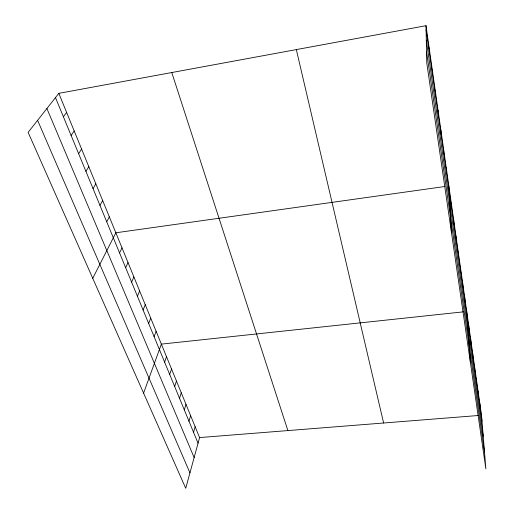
<?xml version="1.0" encoding="UTF-8"?>
<svg xmlns="http://www.w3.org/2000/svg" width="514" height="514" viewBox="0 0 514 514"><rect width="100%" height="100%" fill="white"/><g stroke="black" fill="none" stroke-linecap="round" stroke-linejoin="round"><path stroke-width="0.77" d="M58.827 93.349L199.58 437.575L185.74 488.3L28.129 132.374L58.827 93.349L426.003 25.7L481.515 415.254L485.871 468.787L426.761 62.901L426.003 25.7M193.56 432.313L195.14 426.723M188.985 421.217L190.61 415.646M184.314 409.889L185.991 404.338M179.54 398.324L181.269 392.799M174.67 386.509L176.45 381.015M169.691 374.443L171.528 368.981M164.602 362.113L166.504 356.684M143.586 393.114L161.364 344.117L463.564 311.831M154.091 336.631L156.115 331.279M148.662 323.46L150.743 318.147M143.104 309.993L145.256 304.725M137.418 296.212L139.641 290.995M131.603 282.109L133.897 276.943M125.647 267.678L128.018 262.564M119.556 252.901L121.998 247.851M92.751 278.318L115.836 232.784L444.995 186.486M106.719 221.791L109.334 216.876M99.96 205.401L102.665 200.569M93.028 188.593L95.829 183.839M85.915 171.342L88.813 166.684M78.61 153.641L81.61 149.073M71.112 135.458L74.215 130.993M63.408 116.781L66.627 112.425M199.58 437.575L478.335 415.505M37.599 120.334L189.949 472.867M46.896 108.518L194.131 457.537M55.486 97.589L198.044 443.184M171.779 72.538L287.879 430.584M296.327 49.595L383.611 423.003M426.524 51.342L484.541 452.442M426.087 29.709L481.991 421.152M426.299 40.073L483.224 436.257M479.806 403.278L480.282 409.15M478.065 391.038L478.528 396.879M476.279 378.522L476.735 384.331M474.454 365.724L474.904 371.5M472.591 352.63L473.028 358.367M470.683 339.234L471.107 344.933M468.729 325.523L469.141 331.177M466.725 311.49L470.413 362.627M464.682 297.118L465.074 302.662M462.581 282.392L462.96 287.885M460.435 267.312L460.795 272.741M458.231 251.847L458.578 257.212M455.969 235.997L456.303 241.291M453.656 219.741L453.971 224.952M451.279 203.062L451.575 208.196M448.838 185.946L451.433 232.309M446.261 167.84L446.518 172.781M443.608 149.227L443.845 154.059M440.877 130.087L441.096 134.809M438.076 110.401L438.269 115.001M435.191 90.149L435.358 94.615M432.216 69.3L432.358 73.624M429.158 47.821L429.267 51.998"/></g></svg>
